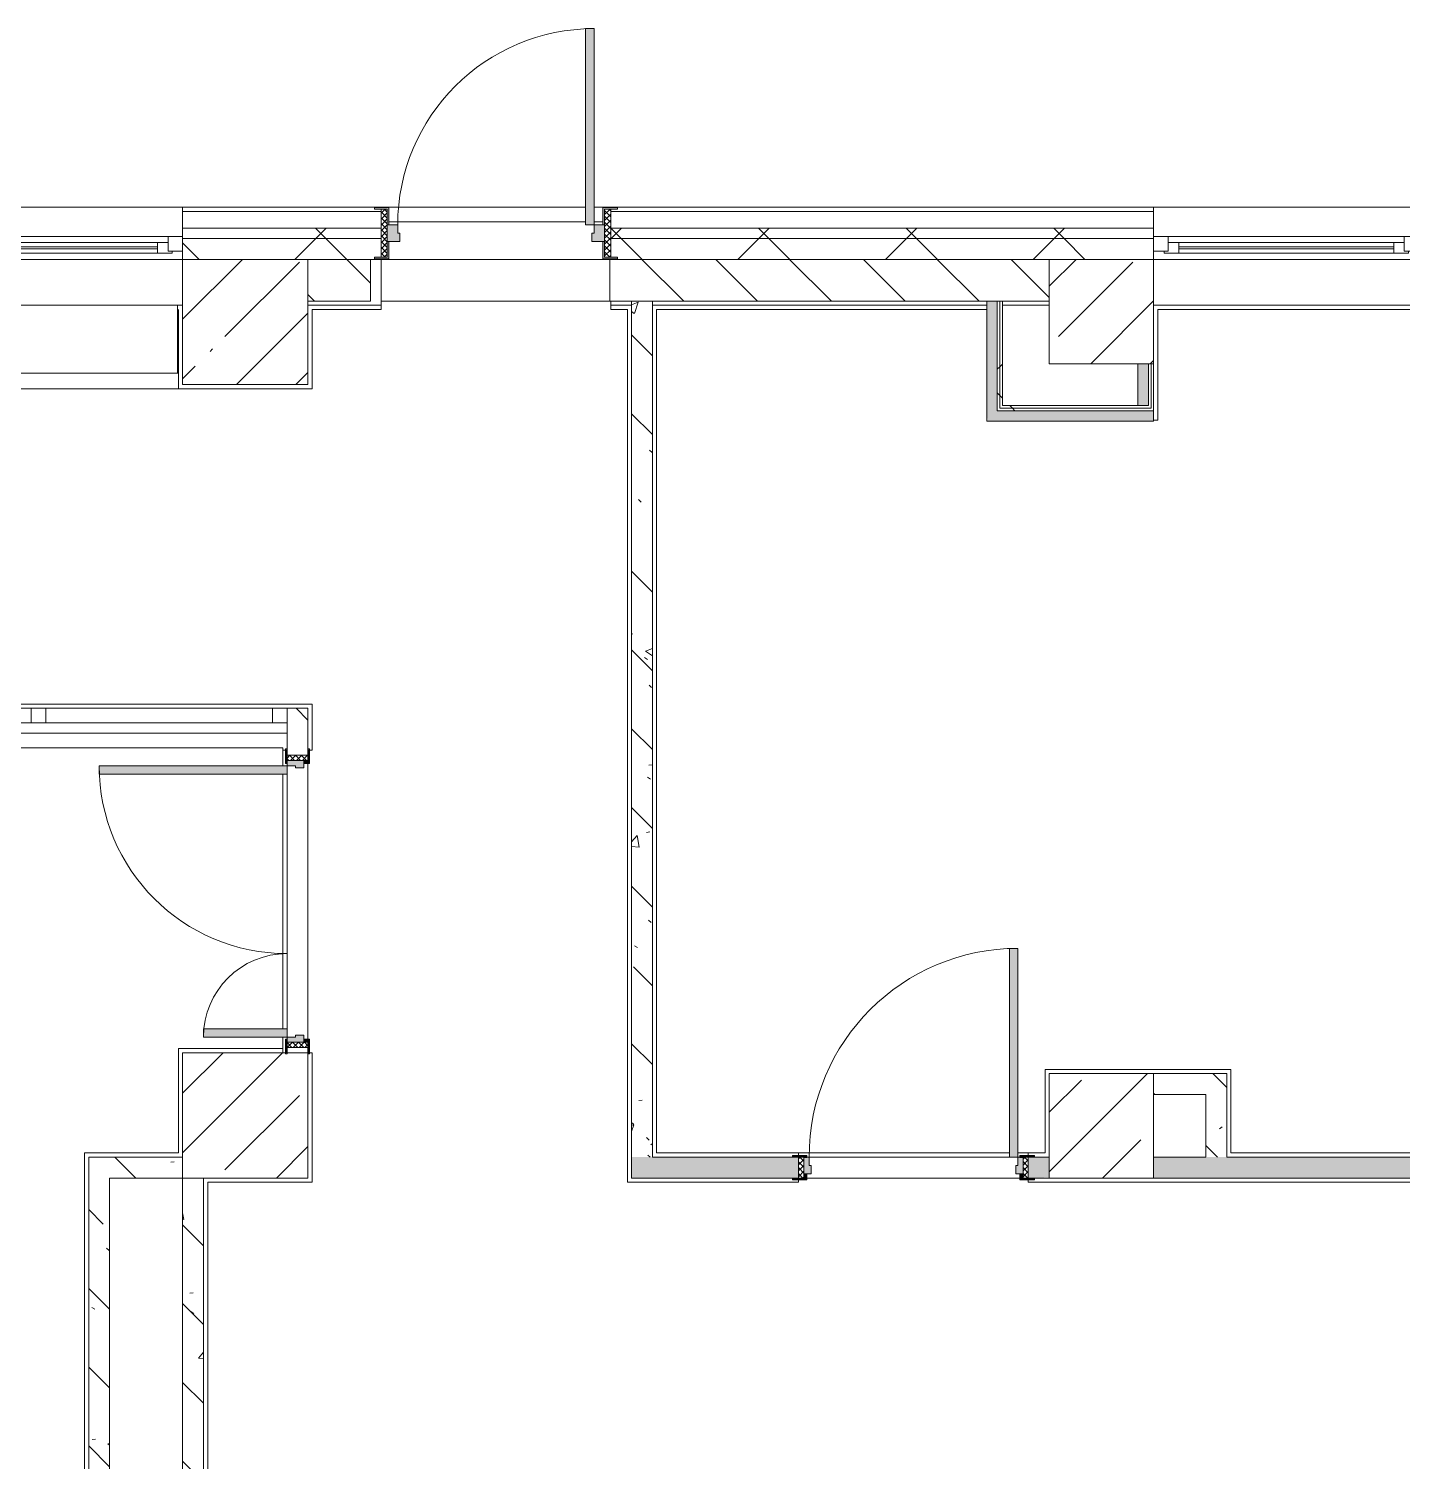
# Model space of a CAD drawing. Header units: millimetres. Extents: x -4196 to 190310, y -8553 to 29000.
# Drawn here: x 124769 to 131348, y 21343 to 28205 of the extents above; entities that cross this region are included whole.
import ezdxf

# ---------------------------------------------------------------- set-up
doc = ezdxf.new("R2010")
doc.units = ezdxf.units.MM
for name, color, linetype, lineweight, true_color in [('A-DOOR-1', 7, 'Continuous', 5, 0xaaaaaa), ('A-DOOR-2', 7, 'Continuous', 5, 0xe2e2e2), ('A-DOOR-FRAM-1', 7, 'Continuous', 5, 0xe2e2e2), ('A-DOOR-FRAM-2', 7, 'Continuous', 5, 0xaaaaaa), ('A-FLOR-1', 7, 'Continuous', 5, 0xaaaaaa), ('I-WALL-1', 7, 'Continuous', 5, 0xe7e7e7), ('I-WALL-2', 7, 'Continuous', 9, 0xe7e7e7), ('I-WALL-5', 7, 'Continuous', 5, 0x787878)]:
    doc.layers.add(name, color=color, linetype=linetype, lineweight=lineweight, true_color=true_color)
for name, color, linetype, lineweight in [('A-GLAZ-1', 7, 'Continuous', 5), ('A-GLAZ-CURT-2', 7, 'Continuous', 5), ('A-GLAZ-CWMG-2', 7, 'Continuous', 5), ('A-WALL', 7, 'Continuous', 9), ('A-WALL-4', 7, 'Continuous', 5), ('I-WALL-3', 7, 'Continuous', 5), ('S-COLS-2', 7, 'Continuous', 5)]:
    doc.layers.add(name, color=color, linetype=linetype, lineweight=lineweight)
pattern_1 = [(45, (59346.5, 0), (-285.1231, 285.1231), []), (45, (59631.6, 0), (-285.1231, 285.1231), [504.031, -100.806, 16.764, -84.042])]
pattern_2 = [(135, (59346.5, 0), (-377.1708, -377.1708), [533.4, -88.9, 17.78, -88.9]), (135, (59346.5, 376.94), (-377.1708, -377.1708), []), (50, (59346.5, 0), (637.6445, -55.7866), [66.675, -733.425]), (355, (59346.5, 0), (-123.3494, 668.699), [53.34, -586.74]), (100.451, (59399.6, -4.65), (514.299, 612.908), [56.665, -623.315]), (46.184, (59346.5, 177.8), (948.7764, -147.15), [100.012, -1100.137]), (96.636, (59425.6, 165.5), (830.909, 865.997), [84.998, -934.973]), (351.184, (59346.5, 177.8), (830.918, 865.988), [80.01, -880.11]), (21, (59435.4, 133.35), (530.6506, -357.9283), [66.675, -733.425]), (326, (59435.4, 133.35), (216.308, 644.6585), [53.34, -586.74]), (71.451, (59479.6, 103.5), (746.9596, 286.7243), [56.665, -623.315]), (37.5, (59346.5, 0), (10.81053, 295.9426), [16.764, -562.864, 16.764, -578.866, -588.962]), (37.5, (59346.5, 0), (10.81053, 295.9426), [-1175.258, 16.764, -572.198]), (7.5, (59346.5, 0), (233.8692, 350.6318), [16.764, -322.834, 16.764, -549.529, -224.472]), (7.5, (59346.5, 0), (233.8692, 350.6318), [-905.891, 16.764, -207.708]), (327.5, (59148.24, 0), (474.5678, -20.0513), [16.764, -205.486, 16.764, -676.656, -920.115]), (327.5, (59148.24, 0), (474.5678, -20.0513), [-915.67, 16.764, -903.351]), (317.5, (59059.34, 0), (518.4522, 88.9934), [16.764, -272.161, 16.764, -443.738, -653.415]), (317.5, (59059.34, 0), (518.4522, 88.9934), [-749.427, 16.764, -636.651])]
pattern_3 = [(45, (59346.5, 0), (-353.5534, 353.5534), []), (135, (59346.5, 0), (-353.5534, -353.5534), [])]
pattern_4 = [(45, (59346.5, 0), (-530.33, 530.33), []), (135, (59346.5, 0), (-530.33, -530.33), [])]

# ---------------------------------------------------------------- blocks, each defined once
blk = doc.blocks.new('Системная панель - Стекло - 70мм-31693610-1_6_1_птичка')
at = {"layer": 'A-GLAZ-CURT-2'}
h = blk.add_hatch(dxfattribs=at)
h.set_pattern_fill('FP_136', color=256, style=0, pattern_type=2)
h.set_pattern_definition([(225, (66547.5, 24415), (1414.214, -1414.214), [1000, -3000]), (225, (67547.5, 24915), (1414.214, -1414.214), [3000, -1000]), (225, (65547.5, 25415), (1414.214, -1414.214), [1000, -3000])])
h.paths.add_polyline_path([(-284.2, 35), (-542.5, 35), (-542.5, -35), (542.5, -35), (542.5, 35), (-258.1, 35)])
for p, q in [((542.5, 35), (-542.5, 35)), ((-542.5, 35), (-542.5, -35)), ((542.5, -35), (542.5, 35)), ((-542.5, -35), (542.5, -35))]:
    blk.add_line(p, q, dxfattribs=at)
blk = doc.blocks.new('BSC_Колонна _Прямоугольная - 500х500-V100-1_6_1_птичка')
at = {"layer": 'S-COLS-2'}
h = blk.add_hatch(dxfattribs=at)
h.set_pattern_fill('FP_148', color=256, style=0, pattern_type=2)
h.set_pattern_definition([(45, (-70560, -22950), (-285.1231, 285.1231), []), (45, (-70274.88, -22950), (-285.1231, 285.1231), [504.031, -100.806, 16.764, -84.042])])
h.paths.add_polyline_path([(250, -250), (250, 250), (-250, 250), (-250, -250), (103.4, -250)])
for p, q in [((250, 250), (-250, 250)), ((-250, 250), (-250, -250)), ((250, -250), (250, 250)), ((-250, -250), (250, -250))]:
    blk.add_line(p, q, dxfattribs=at)
blk = doc.blocks.new('Системная панель - Стекло - 70мм-V121-1_6_1_птичка')
at = {"layer": 'A-GLAZ-CURT-2'}
for p, q in [((560, 35), (-560, 35)), ((-560, 35), (-560, -35)), ((560, -35), (560, 35)), ((-560, -35), (560, -35))]:
    blk.add_line(p, q, dxfattribs=at)
blk = doc.blocks.new('Прямоугольный импост - 50 x 70 мм-23766079-1_6_1_птичка')
at = {"layer": 'A-GLAZ-CWMG-2'}
for p, q in [((-35, 35), (35, 35)), ((-35, -35), (-35, 35)), ((35, 35), (35, -35)), ((35, -35), (-35, -35))]:
    blk.add_line(p, q, dxfattribs=at)
blk = doc.blocks.new('120_Окно_СКБ_3Ст - 120_Окно_СКБ_3Ст_5100-21641134-1_6_1_птичка')
at = {"layer": 'A-GLAZ-1'}
for p, q in [((-2550, -75), (-2550, -5)), ((-2550, -5), (-2480, -5)), ((2550, -5), (-2550, -5)), ((-2480, -5), (-2480, -75)), ((-1720, -35), (-2480, -35)), ((-2480, -35), (-2480, -75)), ((-2430, -85), (-2430, -35)), ((-2430, -55), (-1770, -55)), ((-1770, -65), (-2430, -65)), ((-1770, -85), (-1770, -35)), ((-1720, -75), (-1720, -5)), ((-1720, -5), (-1650, -5)), ((-1720, -75), (-1720, -35)), ((-1650, -5), (-1650, -75)), ((1650, -35), (-1650, -35)), ((1650, -45), (-1650, -45)), ((1650, -75), (1650, -5)), ((1650, -5), (1720, -5)), ((1720, -5), (1720, -75)), ((2480, -35), (1720, -35)), ((1720, -35), (1720, -75)), ((1770, -85), (1770, -35)), ((1770, -55), (2430, -55)), ((2430, -65), (1770, -65)), ((2430, -85), (2430, -35)), ((2480, -75), (2480, -5)), ((2480, -5), (2550, -5)), ((2480, -75), (2480, -35)), ((2550, -5), (2550, -75)), ((-2480, -75), (-2550, -75)), ((-2550, -75), (-2500, -75)), ((-2480, -75), (-2500, -75)), ((-2500, -75), (-2500, -85)), ((-2500, -85), (-1700, -85)), ((-1700, -85), (-2500, -85)), ((-1650, -75), (-1720, -75)), ((-1700, -75), (-1720, -75)), ((-1700, -75), (1700, -75)), ((-1700, -85), (-1700, -75)), ((1720, -75), (1650, -75)), ((1720, -75), (1700, -75)), ((1700, -75), (1700, -85)), ((1700, -85), (2500, -85)), ((2500, -85), (1700, -85)), ((2550, -75), (2480, -75)), ((2500, -75), (2480, -75)), ((2500, -75), (2550, -75)), ((2500, -85), (2500, -75))]:
    blk.add_line(p, q, dxfattribs=at)
blk = doc.blocks.new('120_Окно_СКБ_2Ст - 120_Окно_СКБ_2Ст 2100х2400 _мал створка справа_-19092174-1_6_1_птичка')
at = {"layer": 'A-GLAZ-1'}
for p, q in [((-1050, -75), (-1050, -5)), ((-1050, -5), (-980, -5)), ((1050, -5), (-1050, -5)), ((-980, -5), (-980, -75)), ((150, -35), (-980, -35)), ((-980, -35), (-980, -75)), ((-930, -85), (-930, -35)), ((-930, -55), (100, -55)), ((100, -65), (-930, -65)), ((100, -85), (100, -35)), ((150, -75), (150, -5)), ((150, -5), (220, -5)), ((150, -75), (150, -35)), ((220, -5), (220, -75)), ((980, -35), (220, -35)), ((220, -35), (220, -75)), ((270, -85), (270, -35)), ((270, -55), (930, -55)), ((930, -65), (270, -65)), ((930, -85), (930, -35)), ((980, -75), (980, -5)), ((980, -5), (1050, -5)), ((980, -75), (980, -35)), ((1050, -5), (1050, -75)), ((-980, -75), (-1050, -75)), ((-1050, -75), (-1000, -75)), ((-980, -75), (-1000, -75)), ((-1000, -75), (-1000, -85)), ((-1000, -85), (170, -85)), ((170, -85), (-1000, -85)), ((220, -75), (150, -75)), ((170, -75), (150, -75)), ((170, -75), (200, -75)), ((170, -85), (170, -75)), ((220, -75), (200, -75)), ((200, -75), (200, -85)), ((200, -85), (1000, -85)), ((1000, -85), (200, -85)), ((1050, -75), (980, -75)), ((1000, -75), (980, -75)), ((1000, -75), (1050, -75)), ((1000, -85), (1000, -75))]:
    blk.add_line(p, q, dxfattribs=at)
blk = doc.blocks.new('110_Дверь_СКБ_1Ст_Наружная - ДН-2д_л__ Дверь из подвала ЛК _900 мм в свету_ 3300-22851703-1_6_1_птичка')
at = {"layer": 'A-DOOR-1'}
h = blk.add_hatch(dxfattribs=at)
h.set_pattern_fill('FP_193', color=256, style=0, pattern_type=2)
h.set_pattern_definition([(135, (1756.41, 199.685), (-14.14214, -14.14214), []), (225, (1756.41, 199.685), (14.14214, -14.14214), [])])
h.paths.add_polyline_path([(559.5, -105), (569.5, -105), (569.5, 125), (539.5, 121.6), (539.5, -105)])
at = {"layer": 'A-DOOR-2'}
h = blk.add_hatch(color=256, dxfattribs=at)
h.paths.add_polyline_path([(-500.5, 50), (-492.5, 50), (-492.5, 133), (-562.5, 133), (-562.5, 125), (-500.5, 125), (-500.5, 65)])
h.paths.add_polyline_path([(539.5, 50), (539.5, 125), (601.5, 125), (601.5, 133), (531.5, 133), (531.5, 50)])
h = blk.add_hatch(color=256, dxfattribs=at)
h.paths.add_polyline_path([(539.5, -30), (539.5, 50), (489.5, 50), (489.5, 10), (479.5, 10), (479.5, -30), (489.5, -30)])
h.paths.add_polyline_path([(-440.5, -30), (-440.5, 10), (-450.5, 10), (-450.5, 50), (-500.5, 50), (-500.5, -30), (-450.5, -30)])
h = blk.add_hatch(color=256, dxfattribs=at)
h.paths.add_polyline_path([(540.4, -113), (601.5, -113), (601.5, -105), (539.5, -105), (539.5, -30), (531.5, -30), (531.5, -113), (539.5, -113)])
h.paths.add_polyline_path([(-501.4, -113), (-492.5, -113), (-492.5, -30), (-500.5, -30), (-500.5, -105), (-562.5, -105), (-562.5, -113), (-529.5, -113)])
at = {"layer": 'A-DOOR-FRAM-1'}
blk.add_hatch(color=256, dxfattribs=at).paths.add_polyline_path([(449.5, 50), (489.5, 50), (489.5, 990), (449.5, 990), (449.5, 65)])
at = {"layer": 'A-DOOR-FRAM-2'}
h = blk.add_hatch(dxfattribs=at)
h.set_pattern_fill('FP_194', color=256, style=0, pattern_type=2)
h.set_pattern_definition([(45, (-366.384, 199.685), (-14.1421, 14.1421), []), (135, (-366.384, 199.685), (-14.1421, -14.1421), [])])
h.paths.add_polyline_path([(-530.5, -105), (-500.5, -105), (-500.5, 125), (-530.5, 125), (-530.5, -50.9)])
at = {"layer": 'A-DOOR-1'}
for p, q in [((489.5, 990), (449.5, 990)), ((449.5, 990), (449.5, 50)), ((489.5, 50), (489.5, 990)), ((-492.5, 133), (-562.5, 133)), ((-562.5, 133), (-562.5, 125)), ((-562.5, 125), (-500.5, 125)), ((-500.5, 125), (-500.5, 50)), ((-492.5, 50), (-492.5, 133)), ((601.5, 133), (531.5, 133)), ((531.5, 133), (531.5, 50)), ((539.5, 50), (539.5, 125)), ((539.5, 125), (601.5, 125)), ((601.5, 125), (601.5, 133)), ((-500.5, 50), (-492.5, 50)), ((449.5, 50), (489.5, 50)), ((531.5, 50), (539.5, 50)), ((-492.5, -30), (-500.5, -30)), ((-500.5, -30), (-500.5, -105)), ((-492.5, -113), (-492.5, -30)), ((539.5, -30), (531.5, -30)), ((531.5, -30), (531.5, -113)), ((539.5, -105), (539.5, -30)), ((-562.5, -105), (-562.5, -113)), ((-500.5, -105), (-562.5, -105)), ((-562.5, -113), (-492.5, -113)), ((531.5, -113), (601.5, -113)), ((601.5, -105), (539.5, -105)), ((601.5, -113), (601.5, -105))]:
    blk.add_line(p, q, dxfattribs=at)
blk.add_arc((489.5, 50), 940, 90, 180, dxfattribs=at)
at = {"layer": 'A-DOOR-FRAM-2'}
for p, q in [((-500.5, 125), (-530.5, 125)), ((-530.5, 125), (-530.5, -105)), ((-500.5, -105), (-500.5, 125)), ((569.5, 125), (539.5, 125)), ((539.5, 125), (539.5, -105)), ((569.5, -105), (569.5, 125)), ((-450.5, 50), (-500.5, 50)), ((-500.5, 50), (-500.5, -30)), ((-450.5, 10), (-450.5, 50)), ((-440.5, 10), (-450.5, 10)), ((-440.5, -30), (-440.5, 10)), ((489.5, 10), (479.5, 10)), ((479.5, 10), (479.5, -30)), ((489.5, 50), (489.5, 10)), ((539.5, 50), (489.5, 50)), ((539.5, -30), (539.5, 50)), ((-500.5, -30), (-440.5, -30)), ((479.5, -30), (539.5, -30)), ((-530.5, -105), (-500.5, -105)), ((539.5, -105), (569.5, -105))]:
    blk.add_line(p, q, dxfattribs=at)
blk = doc.blocks.new('110_Дверь_СКБ_2Ст - Д-10а_ СОШ_Дв_1450x2100h_Горячий цех-V157-1_6_1_птичка')
at = {"layer": 'A-DOOR-1'}
h = blk.add_hatch(dxfattribs=at)
h.set_pattern_fill('FP_139', color=256, style=0, pattern_type=2)
h.set_pattern_definition([(135, (1601.41, 114.685), (-14.14214, -14.14214), []), (225, (1601.41, 114.685), (14.14214, -14.14214), [])])
h.paths.add_polyline_path([(687.5, 50), (687.5, -50), (712.5, -50), (712.5, 50)])
at = {"layer": 'A-DOOR-2'}
for points in [[(622.5, 841), (622.5, 50), (662.5, 50), (662.5, 950), (622.5, 950)], [(-637.5, 62.8), (-637.5, 50), (-597.5, 50), (-597.5, 450), (-637.5, 450), (-637.5, 70)]]:
    blk.add_hatch(color=256, dxfattribs=at).paths.add_polyline_path(points)
h = blk.add_hatch(color=256, dxfattribs=at)
h.paths.add_polyline_path([(-662.5, 50), (-662.5, -30), (-627.5, -30), (-627.5, 10), (-637.5, 10), (-637.5, 50), (-647.5, 50)])
h.paths.add_polyline_path([(652.5, -6), (652.5, -30), (687.5, -30), (687.5, 50), (662.5, 50), (662.5, 10), (652.5, 10)])
at = {"layer": 'A-DOOR-FRAM-1'}
for points in [[(-717.5, 58), (-712.5, 50), (-647.5, 50), (-647.5, 58), (-712.5, 58)], [(672.5, 58), (672.5, 50), (742.5, 50), (737.5, 58), (687.5, 58)], [(-717.5, -50), (-712.5, -58), (-647.5, -58), (-647.5, -50), (-712.5, -50)], [(-662.5, -50), (-647.5, -50), (-647.5, -30), (-662.5, -30)], [(672.5, -50), (687.5, -50), (687.5, -30), (672.5, -30)], [(672.5, -50), (672.5, -58), (742.5, -58), (737.5, -50), (687.5, -50)]]:
    blk.add_hatch(color=256, dxfattribs=at).paths.add_polyline_path(points)
at = {"layer": 'A-DOOR-FRAM-2'}
h = blk.add_hatch(dxfattribs=at)
h.set_pattern_fill('FP_140', color=256, style=0, pattern_type=2)
h.set_pattern_definition([(45, (-521.384, 114.685), (-14.1421, 14.1421), []), (135, (-521.384, 114.685), (-14.1421, -14.1421), [])])
h.paths.add_polyline_path([(-687.5, -50), (-662.5, -50), (-662.5, 50), (-687.5, 50)])
at = {"layer": 'A-DOOR-1'}
for p, q in [((662.5, 950), (622.5, 950)), ((622.5, 950), (622.5, 50)), ((662.5, 50), (662.5, 950)), ((-637.5, 450), (-637.5, 50)), ((-597.5, 450), (-637.5, 450)), ((-597.5, 50), (-597.5, 450)), ((-637.5, 50), (-597.5, 50)), ((622.5, 50), (662.5, 50))]:
    blk.add_line(p, q, dxfattribs=at)
for centre, radius, start, end in [((662.5, 50), 900, 90, 180), ((-637.5, 50), 400, 0, 90)]:
    blk.add_arc(centre, radius, start, end, dxfattribs=at)
at = {"layer": 'A-DOOR-FRAM-2'}
for p, q in [((-647.5, 58), (-717.5, 58)), ((-717.5, 58), (-717.5, 50)), ((-717.5, 50), (-647.5, 50)), ((-662.5, 50), (-687.5, 50)), ((-687.5, 50), (-687.5, -50)), ((-637.5, 50), (-662.5, 50)), ((-662.5, 50), (-662.5, -30)), ((-662.5, -50), (-662.5, 50)), ((-647.5, 50), (-647.5, 58)), ((-637.5, 10), (-637.5, 50)), ((-627.5, 10), (-637.5, 10)), ((-627.5, -30), (-627.5, 10)), ((662.5, 10), (652.5, 10)), ((652.5, 10), (652.5, -30)), ((662.5, 50), (662.5, 10)), ((687.5, 50), (662.5, 50)), ((742.5, 58), (672.5, 58)), ((672.5, 58), (672.5, 50)), ((672.5, 50), (742.5, 50)), ((687.5, -30), (687.5, 50)), ((712.5, 50), (687.5, 50)), ((687.5, 50), (687.5, -50)), ((712.5, -50), (712.5, 50)), ((742.5, 50), (742.5, 58)), ((-647.5, -50), (-717.5, -50)), ((-717.5, -50), (-717.5, -58)), ((-717.5, -58), (-647.5, -58)), ((-687.5, -50), (-662.5, -50)), ((-662.5, -30), (-627.5, -30)), ((-647.5, -30), (-662.5, -30)), ((-662.5, -30), (-662.5, -50)), ((-662.5, -50), (-647.5, -50)), ((-647.5, -50), (-647.5, -30)), ((-647.5, -58), (-647.5, -50)), ((652.5, -30), (687.5, -30)), ((687.5, -30), (672.5, -30)), ((672.5, -30), (672.5, -50)), ((672.5, -50), (687.5, -50)), ((742.5, -50), (672.5, -50)), ((672.5, -50), (672.5, -58)), ((672.5, -58), (742.5, -58)), ((687.5, -50), (687.5, -30)), ((687.5, -50), (712.5, -50)), ((742.5, -58), (742.5, -50))]:
    blk.add_line(p, q, dxfattribs=at)
blk = doc.blocks.new('Прямоугольный импост - 50 x 70 мм-23766160-1_6_1_птичка')
at = {"layer": 'A-GLAZ-CWMG-2'}
for p, q in [((0, 35), (-70, 35)), ((-70, 35), (-70, -35)), ((0, -35), (0, 35)), ((-70, -35), (0, -35))]:
    blk.add_line(p, q, dxfattribs=at)
blk = doc.blocks.new('110_Дверь_СКБ_1Ст_Внутренняя1 - Д-11 1100x2100h_кладовые _все__ коридор _между помещениями блока столовой__ моечные _все_-V176-1_6_1_птичка')
at = {"layer": 'A-DOOR-1'}
h = blk.add_hatch(dxfattribs=at)
h.set_pattern_fill('FP_130', color=256, style=0, pattern_type=2)
h.set_pattern_definition([(135, (1751.41, 114.685), (-14.14214, -14.14214), []), (225, (1751.41, 114.685), (14.14214, -14.14214), [])])
h.paths.add_polyline_path([(537.5, 50), (537.5, -50), (562.5, -50), (562.5, 50)])
at = {"layer": 'A-DOOR-2'}
h = blk.add_hatch(color=256, dxfattribs=at)
h.paths.add_polyline_path([(537.5, 50), (512.5, 50), (512.5, 10), (502.5, 10), (502.5, -30), (537.5, -30)])
h.paths.add_polyline_path([(-497.5, 50), (-512.5, 50), (-512.5, -30), (-477.5, -30), (-477.5, 10), (-487.5, 10), (-487.5, 50)])
at = {"layer": 'A-DOOR-FRAM-1'}
for points in [[(512.5, 1050), (472.5, 1050), (472.5, 50), (512.5, 50), (512.5, 907.6)], [(-537.5, 58), (-567.5, 58), (-562.5, 50), (-497.5, 50), (-497.5, 58), (-535.4, 58)], [(537.5, 58), (522.5, 58), (522.5, 50), (592.5, 50), (592.5, 58), (542.5, 58)], [(-497.5, -50), (-567.5, -50), (-562.5, -58), (-497.5, -56.4)], [(-512.5, -30), (-512.5, -50), (-497.5, -50), (-497.5, -30)], [(522.5, -30), (522.5, -50), (537.5, -50), (537.5, -30)], [(562.5, -50), (522.5, -50), (522.5, -58), (592.5, -58), (592.5, -50)]]:
    blk.add_hatch(color=256, dxfattribs=at).paths.add_polyline_path(points)
at = {"layer": 'A-DOOR-FRAM-2'}
h = blk.add_hatch(dxfattribs=at)
h.set_pattern_fill('FP_131', color=256, style=0, pattern_type=2)
h.set_pattern_definition([(45, (-371.384, 114.685), (-14.1421, 14.1421), []), (135, (-371.384, 114.685), (-14.1421, -14.1421), [])])
h.paths.add_polyline_path([(-512.5, 50), (-537.5, 50), (-537.2, -50), (-512.5, -50)])
at = {"layer": 'A-DOOR-1'}
for p, q in [((512.5, 1050), (472.5, 1050)), ((472.5, 1050), (472.5, 50)), ((512.5, 50), (512.5, 1050)), ((472.5, 50), (512.5, 50))]:
    blk.add_line(p, q, dxfattribs=at)
blk.add_arc((512.5, 50), 1000, 90, 180, dxfattribs=at)
at = {"layer": 'A-DOOR-FRAM-2'}
for p, q in [((-497.5, 58), (-567.5, 58)), ((-567.5, 58), (-567.5, 50)), ((-567.5, 50), (-497.5, 50)), ((-512.5, 50), (-537.5, 50)), ((-537.5, 50), (-537.5, -50)), ((-487.5, 50), (-512.5, 50)), ((-512.5, 50), (-512.5, -30)), ((-512.5, -50), (-512.5, 50)), ((-497.5, 50), (-512.5, 50)), ((-512.5, 50), (-512.5, 49)), ((-512.5, 49), (-497.5, 49)), ((-497.5, 50), (-497.5, 58)), ((-497.5, 49), (-497.5, 50)), ((-487.5, 10), (-487.5, 50)), ((-477.5, 10), (-487.5, 10)), ((-477.5, -30), (-477.5, 10)), ((512.5, 10), (502.5, 10)), ((502.5, 10), (502.5, -30)), ((512.5, 50), (512.5, 10)), ((537.5, 50), (512.5, 50)), ((592.5, 58), (522.5, 58)), ((522.5, 58), (522.5, 50)), ((537.5, 50), (522.5, 50)), ((522.5, 50), (522.5, 49)), ((522.5, 50), (592.5, 50)), ((522.5, 49), (537.5, 49)), ((537.5, -30), (537.5, 50)), ((562.5, 50), (537.5, 50)), ((537.5, 50), (537.5, -50)), ((537.5, 49), (537.5, 50)), ((562.5, -50), (562.5, 50)), ((592.5, 50), (592.5, 58)), ((-497.5, -50), (-567.5, -50)), ((-567.5, -50), (-567.5, -58)), ((-567.5, -58), (-497.5, -58)), ((-537.5, -50), (-512.5, -50)), ((-512.5, -30), (-477.5, -30)), ((-497.5, -30), (-512.5, -30)), ((-512.5, -30), (-512.5, -50)), ((-512.5, -50), (-497.5, -50)), ((-497.5, -50), (-497.5, -30)), ((-497.5, -58), (-497.5, -50)), ((502.5, -30), (537.5, -30)), ((537.5, -30), (522.5, -30)), ((522.5, -30), (522.5, -50)), ((522.5, -50), (537.5, -50)), ((592.5, -50), (522.5, -50)), ((522.5, -50), (522.5, -58)), ((522.5, -58), (592.5, -58)), ((537.5, -50), (537.5, -30)), ((537.5, -50), (562.5, -50)), ((592.5, -58), (592.5, -50))]:
    blk.add_line(p, q, dxfattribs=at)
blk = doc.blocks.new('Зашивка приборов отопления10 - Зашивка приборов отопления-33278020-1_6_1_птичка')
at = {"layer": 'A-WALL-4'}
for p, q in [((51570, 26880), (51570, 26555)), ((56925.6, 26880), (51570, 26880)), ((56925.6, 26555), (56925.6, 26880)), ((51570, 26555), (56925.6, 26555)), ((56930, 26555), (51570, 26555)), ((51570, 26555), (51570, 26480)), ((56930, 26480), (56930, 26555)), ((51570, 26480), (56930, 26480))]:
    blk.add_line(p, q, dxfattribs=at)

msp = doc.modelspace()

# ---------------------------------------------------------------- hatches: boundary and pattern name
at = {"layer": 'A-WALL-4'}
h = msp.add_hatch(dxfattribs=at)
h.set_pattern_fill('FP_116', color=256, style=0, pattern_type=2)
h.set_pattern_definition(pattern_3)
h.paths.add_polyline_path([(142771.6, 27200), (144316.5, 27200), (144316.5, 27250), (139696.5, 27250), (139696.5, 27200), (142571.6, 27200)])
h.paths.add_polyline_path([(130156.5, 27200), (130156.5, 27250), (127556.5, 27250), (127556.5, 27200), (129656.5, 27200)])
h.paths.add_polyline_path([(126106.5, 27200), (126456.5, 27200), (126456.5, 27250), (125506.5, 27250), (125506.5, 27200)])
h.paths.add_polyline_path([(132256.5, 27200), (133596.5, 27200), (133596.5, 27250), (132256.5, 27250), (132256.5, 27210)])
h.paths.add_polyline_path([(136596.5, 27200), (136596.5, 27250), (135696.5, 27250), (135696.5, 27200), (136096.5, 27200)])
h.paths.add_polyline_path([(117051.5, 27200), (117051.5, 27250), (116206.5, 27250), (116206.5, 27200)])
h.paths.add_polyline_path([(119638.6, 27200), (120406.5, 27200), (120406.5, 27250), (119351.5, 27250), (119351.5, 27200)])
h.paths.add_polyline_path([(113206.5, 27200), (114106.5, 27200), (114106.5, 27250), (113206.5, 27250), (113206.5, 27210)])
h.paths.add_polyline_path([(108106.5, 27200), (108106.5, 27250), (107006.5, 27250), (107006.5, 27200), (107506.5, 27200)])
h.paths.add_polyline_path([(111106.5, 27200), (111106.5, 27250), (110206.5, 27250), (110206.5, 27200)])
h.paths.add_polyline_path([(103906.5, 27200), (103906.5, 27250), (101506.5, 27250), (101506.5, 27200), (102908, 27200)])
h = msp.add_hatch(dxfattribs=at)
h.set_pattern_fill('FP_116', color=256, style=0, pattern_type=2)
h.set_pattern_definition(pattern_3)
h.paths.add_polyline_path([(102106.5, 27100), (103906.5, 27100), (103906.5, 27200), (101506.5, 27200), (101506.5, 27100)])
h.paths.add_polyline_path([(120106.5, 27100), (120406.5, 27100), (120406.5, 27200), (119351.5, 27200), (119351.5, 27100), (119638.6, 27100)])
h.paths.add_polyline_path([(143446.5, 27100), (144316.5, 27100), (144311.9, 27200), (139696.5, 27198.1), (139696.5, 27100), (142771.6, 27100)])
h.paths.add_polyline_path([(110746.5, 27100), (111106.5, 27100), (111106.5, 27200), (110206.5, 27200), (110206.5, 27100)])
h.paths.add_polyline_path([(113206.5, 27100), (114106.5, 27100), (114106.5, 27200), (113206.5, 27200), (113206.5, 27140)])
h.paths.add_polyline_path([(107206.5, 27100), (108106.5, 27100), (108106.5, 27200), (107006.5, 27200), (107006.5, 27100)])
h.paths.add_polyline_path([(126456.5, 27100), (126456.5, 27102), (126424.5, 27102), (126424.5, 27110), (126456.5, 27110), (126456.5, 27200), (125506.5, 27200), (125506.5, 27100), (126424.5, 27100)])
h.paths.add_polyline_path([(117051.5, 27100), (117051.5, 27200), (116206.5, 27200), (116206.5, 27100), (116696.5, 27100)])
h.paths.add_polyline_path([(136096.5, 27100), (136596.5, 27100), (136596.5, 27200), (135696.5, 27200), (135696.5, 27100)])
h.paths.add_polyline_path([(127588.5, 27100), (130156.5, 27100), (130156.5, 27200), (127556.5, 27200), (127556.5, 27110), (127588.5, 27110), (127588.5, 27102), (127556.5, 27100)])
h.paths.add_polyline_path([(132886.5, 27100), (133596.5, 27100), (133596.5, 27200), (132256.5, 27200), (132256.5, 27100)])
h = msp.add_hatch(dxfattribs=at)
h.set_pattern_fill('FP_98', color=256, style=0, pattern_type=2)
h.set_pattern_definition([(135, (59346.5, 0), (-176.7767, -176.7767), [])])
h.paths.add_polyline_path([(116696.5, 26900), (117051.5, 26900), (117051.5, 27100), (116206.5, 27100), (116206.5, 26900)])
h.paths.add_polyline_path([(102106.5, 26900), (103906.5, 26900), (103906.5, 27100), (102106.5, 27100), (102106.5, 27061.4)])
h.paths.add_polyline_path([(110343.8, 26900), (111106.5, 26900), (111106.5, 27100), (110206.5, 27100), (110206.5, 26900)])
h.paths.add_polyline_path([(113206.5, 26900), (113506.5, 26900), (113506.5, 27100), (113206.5, 27100), (113206.5, 26969.4)])
h.paths.add_polyline_path([(139996.5, 26900), (139996.5, 27100), (139696.5, 27100), (139696.5, 26900)])
h.paths.add_polyline_path([(120106.5, 26900), (120406.5, 26900), (120406.5, 27100), (120106.5, 27100), (120106.5, 26953.9)])
h.paths.add_polyline_path([(136096.5, 26900), (136096.5, 27100), (135696.5, 27100), (135696.5, 26900), (135774.7, 26900)])
h.paths.add_polyline_path([(126406.5, 26900), (126406.5, 27100), (126106.5, 27100), (126106.5, 26900)])
h.paths.add_polyline_path([(119351.5, 26900), (119506.5, 26900), (119506.5, 27100), (119351.5, 27100), (119351.5, 26936.5)])
h.paths.add_polyline_path([(127552.5, 26900), (129656.5, 26900), (129656.5, 27100), (127552.5, 27100), (127552.5, 27091.3)])
h.paths.add_polyline_path([(133596.5, 26900), (133596.5, 27100), (133386.5, 27100), (133386.5, 26900)])
h.paths.add_polyline_path([(132886.5, 26900), (132886.5, 27100), (132256.5, 27100), (132256.5, 26900)])
h.paths.add_polyline_path([(107006.5, 26900), (107506.5, 26900), (107506.5, 27100), (107006.5, 27100), (107006.5, 27079.6)])
at = {"layer": 'I-WALL-1'}
msp.add_hatch(color=256, dxfattribs=at).paths.add_polyline_path([(130131.5, 26400), (130131.5, 26600), (130081.5, 26600), (130081.5, 26400)])
at = {"layer": 'I-WALL-2'}
for points in [[(129362.1, 26375), (129407.1, 26375), (129407.1, 26900), (129357.1, 26900), (129357.1, 26375)], [(130156.5, 26325), (130156.5, 26375), (129357.1, 26375), (129362.5, 26325), (129862.8, 26325)]]:
    msp.add_hatch(color=256, dxfattribs=at).paths.add_polyline_path(points)
at = {"layer": 'I-WALL-3'}
h = msp.add_hatch(dxfattribs=at)
h.set_pattern_fill('FP_208', color=256, style=0, pattern_type=2)
h.set_pattern_definition(pattern_4)
h.paths.add_polyline_path([(129407.1, 26387.5), (129419.6, 26390.6), (129419.6, 26900), (129407.1, 26900), (129407.1, 26400)])
h = msp.add_hatch(dxfattribs=at)
h.set_pattern_fill('FP_208', color=256, style=0, pattern_type=2)
h.set_pattern_definition(pattern_4)
h.paths.add_polyline_path([(129419.6, 26400), (129432.1, 26400), (129432.1, 26900), (129419.6, 26900), (129419.6, 26532.4)])
h = msp.add_hatch(dxfattribs=at)
h.set_pattern_fill('FP_208', color=256, style=0, pattern_type=2)
h.set_pattern_definition(pattern_4)
h.paths.add_polyline_path([(130131.5, 26375), (130156.5, 26375), (130156.5, 26387.5), (129407.1, 26387.3), (129407.1, 26375), (130081.5, 26375)])
h = msp.add_hatch(dxfattribs=at)
h.set_pattern_fill('FP_208', color=256, style=0, pattern_type=2)
h.set_pattern_definition(pattern_4)
h.paths.add_polyline_path([(130131.5, 26387.5), (130144, 26387.5), (130144, 26400), (129419.6, 26400), (129419.6, 26387.5), (130081.5, 26387.5)])
at = {"layer": 'I-WALL-5'}
h = msp.add_hatch(dxfattribs=at)
h.set_pattern_fill('FP_127', color=256, style=0, pattern_type=2)
h.set_pattern_definition(pattern_2)
h.paths.add_polyline_path([(127756.5, 22800), (127756.5, 26900), (127656.5, 26900), (127656.5, 22800)])
h = msp.add_hatch(dxfattribs=at)
h.set_pattern_fill('FP_127', color=256, style=0, pattern_type=2)
h.set_pattern_definition(pattern_2)
h.paths.add_polyline_path([(126106.5, 23300), (126106.5, 23325), (126006.5, 23320), (126006.5, 23300)])
h.paths.add_polyline_path([(126006.5, 24725), (126106.5, 24725), (126106.5, 24950), (126006.5, 24950), (126006.5, 24750)])
h = msp.add_hatch(dxfattribs=at)
h.set_pattern_fill('FP_127', color=256, style=0, pattern_type=2)
h.set_pattern_definition(pattern_2)
h.paths.add_polyline_path([(130406.5, 23100), (130506.5, 23100), (130506.5, 23200), (130156.5, 23200), (130156.5, 23100), (130176.5, 23100)])
h = msp.add_hatch(dxfattribs=at)
h.set_pattern_fill('FP_127', color=256, style=0, pattern_type=2)
h.set_pattern_definition(pattern_2)
h.paths.add_polyline_path([(130406.5, 22800), (130506.5, 22800), (130506.5, 23100), (130406.5, 23100), (130406.5, 22820)])
h = msp.add_hatch(dxfattribs=at)
h.set_pattern_fill('FP_127', color=256, style=0, pattern_type=2)
h.set_pattern_definition(pattern_2)
h.paths.add_polyline_path([(125067.1, 15550), (125156.5, 15550), (125156.5, 15750), (125056.5, 15750), (125056.5, 15550)])
h.paths.add_polyline_path([(125056.5, 16450), (125156.5, 16450), (125156.5, 22800), (125056.5, 22800), (125056.5, 16530)])
h = msp.add_hatch(dxfattribs=at)
h.set_pattern_fill('FP_127', color=256, style=0, pattern_type=2)
h.set_pattern_definition(pattern_2)
h.paths.add_polyline_path([(125156.5, 22700), (125506.5, 22700), (125506.5, 22800), (125156.5, 22800)])
h = msp.add_hatch(dxfattribs=at)
h.set_pattern_fill('FP_127', color=256, style=0, pattern_type=2)
h.set_pattern_definition(pattern_2)
h.paths.add_polyline_path([(136596.5, 22700), (136696.5, 22700), (136696.5, 22800), (136596.5, 22800), (136596.5, 22709.1)])
h.paths.add_polyline_path([(135515.3, 22700), (136096.5, 22700), (136096.5, 22800), (135091.3, 22800), (135091.3, 22700), (135476.5, 22700)])
h.paths.add_polyline_path([(138046.3, 22700), (139996.5, 22700), (139996.5, 22800), (137796.5, 22800), (137796.5, 22700), (137826.5, 22700)])
h.paths.add_polyline_path([(141546.5, 22700), (141776.5, 22700), (141776.5, 22800), (141576.5, 22798), (141576.5, 22790), (141546.5, 22790), (141546.5, 22710), (141576.5, 22710), (141576.5, 22702), (141546.5, 22702)])
h.paths.add_polyline_path([(140575.7, 22700), (140566.5, 22702), (140566.5, 22710), (140596.5, 22710), (140596.5, 22790), (140566.5, 22790), (140566.5, 22798), (140496.5, 22796.4), (140496.5, 22700), (140566.5, 22700)])
h.paths.add_polyline_path([(129586.5, 22700), (129656.5, 22704), (129656.5, 22800), (129556.5, 22800), (129556.5, 22700)])
h.paths.add_polyline_path([(128456.5, 22700), (128456.5, 22800), (127656.5, 22800), (127656.5, 22700), (128431.5, 22700)])
h.paths.add_polyline_path([(133386.5, 22700), (133991.3, 22700), (133991.3, 22800), (133386.5, 22800), (133386.5, 22730.9)])
h.paths.add_polyline_path([(132016.5, 22700), (132886.5, 22700), (132886.5, 22800), (130156.5, 22800), (130156.5, 22700), (130792.3, 22700)])
h = msp.add_hatch(dxfattribs=at)
h.set_pattern_fill('FP_127', color=256, style=0, pattern_type=2)
h.set_pattern_definition(pattern_2)
h.paths.add_polyline_path([(125606.5, 21150), (125606.5, 22700), (125506.5, 22700), (125506.5, 21150)])
at = {"layer": 'S-COLS-2'}
h = msp.add_hatch(dxfattribs=at)
h.set_pattern_fill('FP_97', color=256, style=0, pattern_type=2)
h.set_pattern_definition(pattern_1)
h.paths.add_polyline_path([(125506.5, 26500), (126106.5, 26500), (126106.5, 27100), (125506.5, 27100), (125506.5, 26555)])
h = msp.add_hatch(dxfattribs=at)
h.set_pattern_fill('FP_97', color=256, style=0, pattern_type=2)
h.set_pattern_definition(pattern_1)
h.paths.add_polyline_path([(129656.5, 26600), (130156.5, 26600), (130156.5, 27100), (129656.5, 27100), (129656.5, 26880)])
h = msp.add_hatch(dxfattribs=at)
h.set_pattern_fill('FP_97', color=256, style=0, pattern_type=2)
h.set_pattern_definition(pattern_1)
h.paths.add_polyline_path([(126106.5, 22700), (126106.5, 23300), (125506.5, 23300), (125506.5, 22700), (125986.5, 22700)])

# ---------------------------------------------------------------- linework, layer by layer
at = {"layer": 'A-FLOR-1'}
for p, q in [((127436.5, 27350), (126457.5, 27350)), ((127556.5, 27350), (127476.5, 27350)), ((126457.5, 27102), (126457.5, 26860)), ((125486.5, 26555), (125486.5, 26860)), ((126457.5, 26860), (126126.5, 26860)), ((126126.5, 26860), (126126.5, 26480)), ((127556.5, 26860), (127556.5, 26880)), ((127636.5, 26860), (127556.5, 26860)), ((127636.5, 22680), (127636.5, 26860)), ((129357.1, 26860), (127776.5, 26860)), ((127776.5, 26860), (127776.5, 22820)), ((132866.5, 26860), (130176.5, 26860)), ((130176.5, 26860), (130176.5, 26330)), ((126126.5, 26480), (125486.5, 26480)), ((130176.5, 26330), (130156.5, 26330)), ((117296.5, 24970), (126126.5, 24970)), ((126126.5, 24970), (126126.5, 24750)), ((125986.5, 24760), (120076.5, 24760)), ((125986.5, 24675), (125986.5, 24760)), ((125998.5, 24750), (125986.5, 24750)), ((126126.5, 24750), (126114.5, 24750)), ((125986.5, 24635), (125986.5, 23415)), ((125986.5, 23300), (125986.5, 23375)), ((125486.5, 22820), (125486.5, 23320)), ((125486.5, 23320), (125986.5, 23320)), ((126114.5, 23300), (126126.5, 23300)), ((126126.5, 23300), (126126.5, 22680)), ((129636.5, 22820), (129636.5, 23220)), ((129636.5, 23220), (130526.5, 23220)), ((130526.5, 23220), (130526.5, 22820)), ((125036.5, 16530), (125036.5, 22820)), ((125036.5, 22820), (125486.5, 22820)), ((127776.5, 22820), (129466.5, 22820)), ((128456.5, 22820), (128456.5, 22808)), ((129506.5, 22820), (129636.5, 22820)), ((129556.5, 22808), (129556.5, 22820)), ((130526.5, 22820), (132016.5, 22820)), ((126126.5, 22680), (125626.5, 22680)), ((125626.5, 22680), (125626.5, 21170)), ((128456.5, 22680), (127636.5, 22680)), ((128456.5, 22692), (128456.5, 22680)), ((129556.5, 22680), (129556.5, 22692)), ((133991.3, 22680), (129556.5, 22680))]:
    msp.add_line(p, q, dxfattribs=at)
at = {"layer": 'A-WALL'}
for p, q in [((126456.5, 27330), (125506.5, 27330)), ((130156.5, 27330), (127556.5, 27330)), ((126456.5, 27250), (125506.5, 27250)), ((130156.5, 27250), (127556.5, 27250)), ((126456.5, 27200), (125506.5, 27200)), ((130156.5, 27200), (127556.5, 27200)), ((126406.5, 27100), (126106.5, 27100)), ((126106.5, 27100), (126406.5, 27100)), ((129656.5, 27100), (127556.5, 27100)), ((127556.5, 27100), (129656.5, 27100)), ((127756.5, 26900), (127656.5, 26900)), ((129407.1, 26900), (129407.1, 26375)), ((129419.6, 26900), (129419.6, 26387.5)), ((130131.5, 26400), (130131.5, 26600)), ((130144, 26387.5), (130144, 26600)), ((129407.1, 26375), (130156.5, 26375)), ((129419.6, 26387.5), (130144, 26387.5)), ((130081.5, 26400), (130131.5, 26400))]:
    msp.add_line(p, q, dxfattribs=at)
at = {"layer": 'A-WALL-4'}
for p, q in [((111106.5, 27350), (126456.5, 27350)), ((125506.5, 27350), (125506.5, 27100)), ((135696.5, 27350), (127556.5, 27350)), ((130156.5, 27100), (130156.5, 27350)), ((126494.5, 27280), (127436.5, 27280)), ((127476.5, 27280), (127518.5, 27280)), ((125506.5, 27100), (120406.5, 27100)), ((125506.5, 27100), (126106.5, 27100)), ((126106.5, 27100), (126106.5, 26900)), ((126406.5, 26900), (126406.5, 27100)), ((126406.5, 27100), (126456.5, 27100)), ((127552.5, 27100), (126456.5, 27100)), ((127556.5, 27100), (127552.5, 27100)), ((127552.5, 27100), (127552.5, 26900)), ((129656.5, 26900), (129656.5, 27100)), ((132256.5, 27100), (129656.5, 27100)), ((126106.5, 26900), (126406.5, 26900)), ((127552.5, 26900), (127656.5, 26900)), ((127756.5, 26900), (129656.5, 26900))]:
    msp.add_line(p, q, dxfattribs=at)
at = {"layer": 'I-WALL-3'}
for p, q in [((120406.5, 27100), (125506.5, 27100)), ((126456.5, 27100), (127552.5, 27100)), ((126456.5, 26880), (126456.5, 27100)), ((130156.5, 27100), (132256.5, 27100)), ((126456.5, 26900), (127552.5, 26900)), ((127556.5, 26900), (127556.5, 26880)), ((127656.5, 26900), (127656.5, 22700)), ((127756.5, 22800), (127756.5, 26900)), ((129357.1, 26900), (129357.1, 26325)), ((129432.1, 26400), (129432.1, 26900)), ((125506.5, 26880), (120106.5, 26880)), ((126456.5, 26880), (126106.5, 26880)), ((127656.5, 26880), (127556.5, 26880)), ((129357.1, 26880), (127756.5, 26880)), ((129656.5, 26880), (129432.1, 26880)), ((132886.5, 26880), (130156.5, 26880)), ((130081.5, 26600), (130081.5, 26400)), ((130156.5, 26600), (130081.5, 26600)), ((130156.5, 26325), (130156.5, 26600)), ((130081.5, 26400), (129432.1, 26400)), ((129357.1, 26325), (130156.5, 26325)), ((126106.5, 24950), (126006.5, 24950)), ((126006.5, 24950), (126006.5, 24755)), ((126106.5, 24755), (126106.5, 24950)), ((126006.5, 24830), (120056.5, 24830)), ((126006.5, 23415), (126006.5, 24635)), ((126106.5, 24685), (126106.5, 23365)), ((126006.5, 23300), (126106.5, 23300)), ((130506.5, 23200), (130156.5, 23200)), ((130506.5, 22800), (130506.5, 23200)), ((130156.5, 23100), (130406.5, 23100)), ((130406.5, 23100), (130406.5, 22800)), ((125056.5, 22800), (125056.5, 16530)), ((125506.5, 22800), (125056.5, 22800)), ((125506.5, 22800), (125506.5, 21150)), ((128426.5, 22800), (127756.5, 22800)), ((128506.5, 22800), (129466.5, 22800)), ((129656.5, 22800), (129586.5, 22800)), ((130406.5, 22800), (130156.5, 22800)), ((132036.5, 22800), (130506.5, 22800)), ((125156.5, 21150), (125156.5, 22700)), ((125156.5, 22700), (125606.5, 22700)), ((125606.5, 21150), (125606.5, 22700)), ((127656.5, 22700), (128426.5, 22700)), ((129516.5, 22700), (128496.5, 22700)), ((129586.5, 22700), (129656.5, 22700)), ((130156.5, 22700), (132886.5, 22700))]:
    msp.add_line(p, q, dxfattribs=at)
at = {"layer": 'S-COLS-2'}
for p, q in [((126106.5, 27100), (125506.5, 27100)), ((125506.5, 27100), (125506.5, 26500)), ((126106.5, 26900), (126106.5, 27100)), ((130156.5, 27100), (129656.5, 27100)), ((129656.5, 27100), (129656.5, 26900)), ((130156.5, 26600), (130156.5, 27100)), ((126106.5, 26500), (126106.5, 26900)), ((129656.5, 26900), (129656.5, 26600)), ((129656.5, 26600), (130156.5, 26600)), ((125506.5, 26500), (126106.5, 26500)), ((125998.5, 23300), (125506.5, 23300)), ((125506.5, 23300), (125506.5, 22700)), ((126106.5, 23300), (126006.5, 23300)), ((126106.5, 22700), (126106.5, 23295)), ((125506.5, 22700), (126106.5, 22700))]:
    msp.add_line(p, q, dxfattribs=at)

# ---------------------------------------------------------------- block references
at = {"layer": 'A-DOOR-1'}
for name, p in [('110_Дверь_СКБ_1Ст_Наружная - ДН-2д_л__ Дверь из подвала ЛК _900 мм в свету_ 3300-22851703-1_6_1_птичка', (126987, 27215)), ('110_Дверь_СКБ_1Ст_Внутренняя1 - Д-11 1100x2100h_кладовые _все__ коридор _между помещениями блока столовой__ моечные _все_-V176-1_6_1_птичка', (128994, 22750))]:
    msp.add_blockref(name, p, dxfattribs=at)
at = {"layer": 'A-DOOR-1', "rotation": 89.99999999999982}
msp.add_blockref('110_Дверь_СКБ_2Ст - Д-10а_ СОШ_Дв_1450x2100h_Горячий цех-V157-1_6_1_птичка', (126056.5, 24012.5), dxfattribs=at)
at = {"layer": 'A-GLAZ-1'}
for name, p in [('120_Окно_СКБ_3Ст - 120_Окно_СКБ_3Ст_5100-21641134-1_6_1_птичка', (122956.5, 27215)), ('120_Окно_СКБ_2Ст - 120_Окно_СКБ_2Ст 2100х2400 _мал створка справа_-19092174-1_6_1_птичка', (131206.5, 27215))]:
    msp.add_blockref(name, p, dxfattribs=at)
at = {"layer": 'A-GLAZ-CURT-2', "rotation": 180}
for name, p in [('Системная панель - Стекло - 70мм-V121-1_6_1_птичка', (124221.5, 24915)), ('Системная панель - Стекло - 70мм-31693610-1_6_1_птичка', (125394, 24915))]:
    msp.add_blockref(name, p, dxfattribs=at)
at = {"layer": 'A-GLAZ-CWMG-2', "extrusion": (0, 0, -1)}
msp.add_blockref('Прямоугольный импост - 50 x 70 мм-23766079-1_6_1_птичка', (-124816.5, 24915), dxfattribs=at)
at = {"layer": 'A-GLAZ-CWMG-2'}
msp.add_blockref('Прямоугольный импост - 50 x 70 мм-23766160-1_6_1_птичка', (126006.5, 24915), dxfattribs=at)
at = {"layer": 'A-WALL-4'}
msp.add_blockref('Зашивка приборов отопления10 - Зашивка приборов отопления-33278020-1_6_1_птичка', (68556.5, 0), dxfattribs=at)
at = {"layer": 'S-COLS-2'}
msp.add_blockref('BSC_Колонна _Прямоугольная - 500х500-V100-1_6_1_птичка', (129906.5, 22950), dxfattribs=at)

doc.saveas('drawing.dxf')
